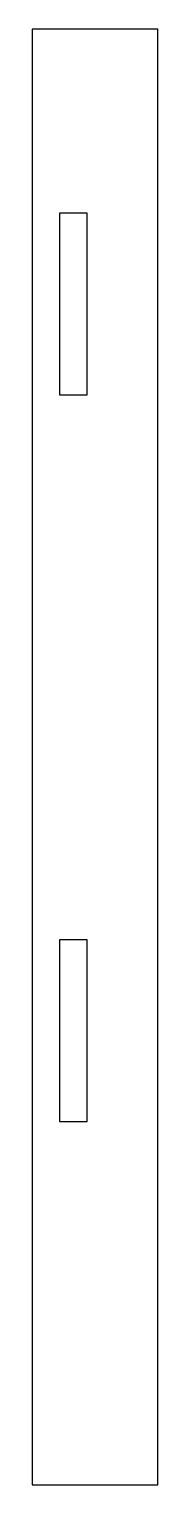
# Model space of a CAD drawing. Header units: millimetres. Extents: x 0 to 14, y 0 to 160.
import ezdxf

# ---------------------------------------------------------------- set-up
doc = ezdxf.new("R2010")
doc.units = ezdxf.units.MM
doc.layers.add('CUT', color=1, linetype='Continuous')

msp = doc.modelspace()

# ---------------------------------------------------------------- linework, layer by layer
at = {"layer": 'CUT'}
for points in [[(0, 0), (13.75, 0), (13.75, 160.25), (0, 160.25)], [(3, 120), (6, 120), (6, 140), (3, 140)], [(3, 40), (6, 40), (6, 60), (3, 60)]]:
    msp.add_lwpolyline(points, close=True, dxfattribs=at)

doc.saveas('drawing.dxf')
